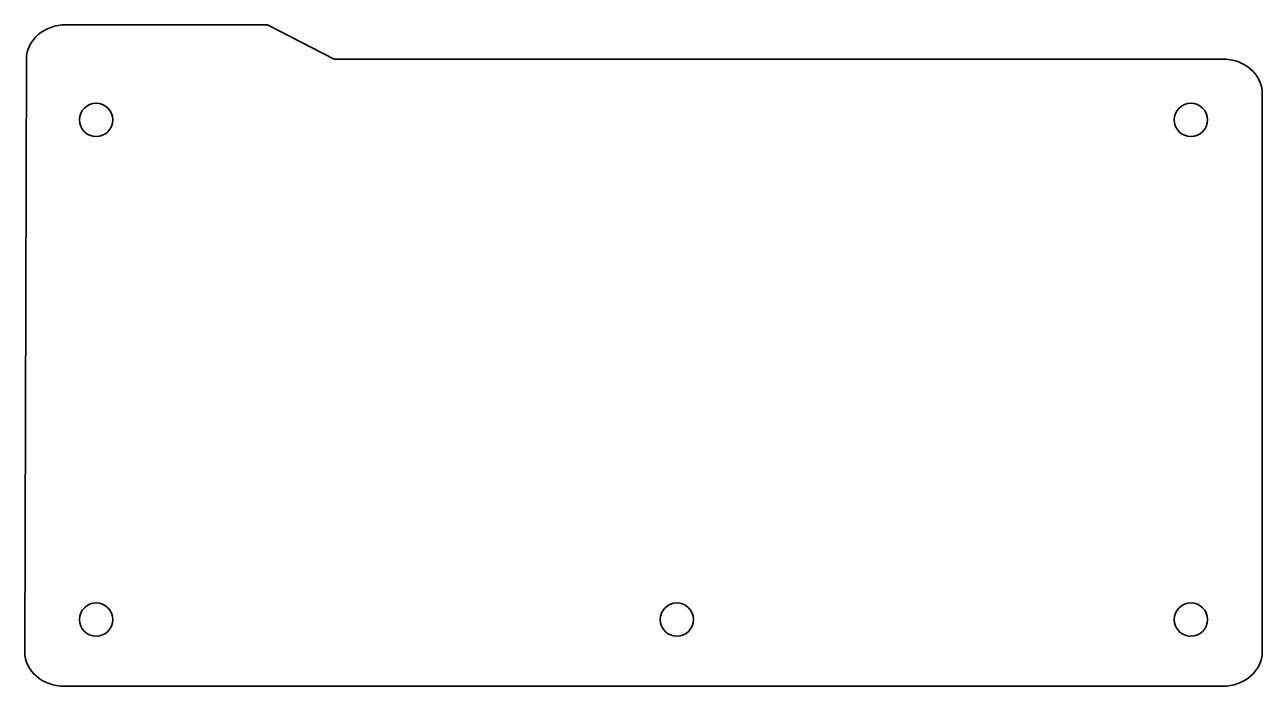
# Model space of a CAD drawing. Header units: millimetres. Extents: x -129 to 131, y -69 to 70.
import ezdxf

# ---------------------------------------------------------------- set-up
doc = ezdxf.new("R2010")
doc.units = ezdxf.units.MM
doc.header["$MEASUREMENT"] = 0
doc.layers.add('Layer 1', color=7, linetype='Continuous')

msp = doc.modelspace()

# ---------------------------------------------------------------- linework, layer by layer
at = {"layer": 'Layer 1', "color": 250, "lineweight": 35}
for points, knots in [([(-120.2244, 69.5564), (-122.4386, 69.5564), (-124.5621, 68.797), (-126.1277, 67.4456), (-127.6933, 66.0942), (-128.573, 64.2611), (-128.573, 62.3498), (-128.573, 62.3498), (-128.9059, -62.237), (-128.9059, -62.237), (-128.9059, -66.2171), (-125.1681, -69.4436), (-120.5573, -69.4436), (-120.5573, -69.4436), (122.7455, -69.4436), (122.7455, -69.4436), (124.9597, -69.4436), (127.0832, -68.6843), (128.6488, -67.3328), (130.2145, -65.9813), (131.0941, -64.1483), (131.0941, -62.237), (131.0941, -62.237), (131.0941, 55.1433), (131.0941, 55.1433), (131.0941, 57.0546), (130.2144, 58.8876), (128.6488, 60.2391), (127.0832, 61.5905), (124.9597, 62.3499), (122.7455, 62.3499), (122.7455, 62.3499), (-63.9148, 62.3499), (-63.9148, 62.3499), (-63.9148, 62.3499), (-77.9063, 69.5564), (-77.9063, 69.5564), (-77.9063, 69.5564), (-120.2244, 69.5564), (-120.2244, 69.5564)], [0, 0, 0, 0, 0.07692308, 0.07692308, 0.07692308, 0.15384615, 0.15384615, 0.15384615, 0.23076923, 0.23076923, 0.23076923, 0.30769231, 0.30769231, 0.30769231, 0.38461538, 0.38461538, 0.38461538, 0.46153846, 0.46153846, 0.46153846, 0.53846154, 0.53846154, 0.53846154, 0.61538462, 0.61538462, 0.61538462, 0.69230769, 0.69230769, 0.69230769, 0.76923077, 0.76923077, 0.76923077, 0.84615385, 0.84615385, 0.84615385, 0.92307692, 0.92307692, 0.92307692, 1, 1, 1, 1]), ([(-110.4061, 49.5547), (-110.4061, 51.4889), (-111.9741, 53.0568), (-113.9041, 53.0568), (-115.8383, 53.0568), (-117.4061, 51.4889), (-117.4061, 49.5547), (-117.4061, 47.6247), (-115.8383, 46.0568), (-113.9041, 46.0568), (-111.9741, 46.0568), (-110.4061, 47.6247), (-110.4061, 49.5547)], [0, 0, 0, 0, 0.25, 0.25, 0.25, 0.5, 0.5, 0.5, 0.75, 0.75, 0.75, 1, 1, 1, 1]), ([(119.5944, 49.5547), (119.5944, 51.4889), (118.0265, 53.0568), (116.0923, 53.0568), (114.1623, 53.0568), (112.5944, 51.4889), (112.5944, 49.5547), (112.5944, 47.6247), (114.1623, 46.0568), (116.0923, 46.0568), (118.0265, 46.0568), (119.5944, 47.6247), (119.5944, 49.5547)], [0, 0, 0, 0, 0.25, 0.25, 0.25, 0.5, 0.5, 0.5, 0.75, 0.75, 0.75, 1, 1, 1, 1]), ([(-110.4061, -55.442), (-110.4061, -53.5119), (-111.9741, -51.944), (-113.9041, -51.944), (-115.8383, -51.944), (-117.4061, -53.5119), (-117.4061, -55.442), (-117.4061, -57.3761), (-115.8383, -58.9441), (-113.9041, -58.9441), (-111.9741, -58.9441), (-110.4061, -57.3761), (-110.4061, -55.442)], [0, 0, 0, 0, 0.25, 0.25, 0.25, 0.5, 0.5, 0.5, 0.75, 0.75, 0.75, 1, 1, 1, 1]), ([(11.595, -55.442), (11.595, -53.5119), (10.0271, -51.944), (8.0929, -51.944), (6.1629, -51.944), (4.595, -53.5119), (4.595, -55.442), (4.595, -57.3761), (6.1629, -58.944), (8.0929, -58.944), (10.0271, -58.944), (11.595, -57.3761), (11.595, -55.442)], [0, 0, 0, 0, 0.25, 0.25, 0.25, 0.5, 0.5, 0.5, 0.75, 0.75, 0.75, 1, 1, 1, 1]), ([(119.5944, -55.442), (119.5944, -53.5119), (118.0265, -51.944), (116.0923, -51.944), (114.1623, -51.944), (112.5944, -53.5119), (112.5944, -55.442), (112.5944, -57.3761), (114.1623, -58.9441), (116.0923, -58.9441), (118.0265, -58.9441), (119.5944, -57.3761), (119.5944, -55.442)], [0, 0, 0, 0, 0.25, 0.25, 0.25, 0.5, 0.5, 0.5, 0.75, 0.75, 0.75, 1, 1, 1, 1])]:
    msp.add_open_spline(points, degree=3, knots=knots, dxfattribs=at)

doc.saveas('drawing.dxf')
